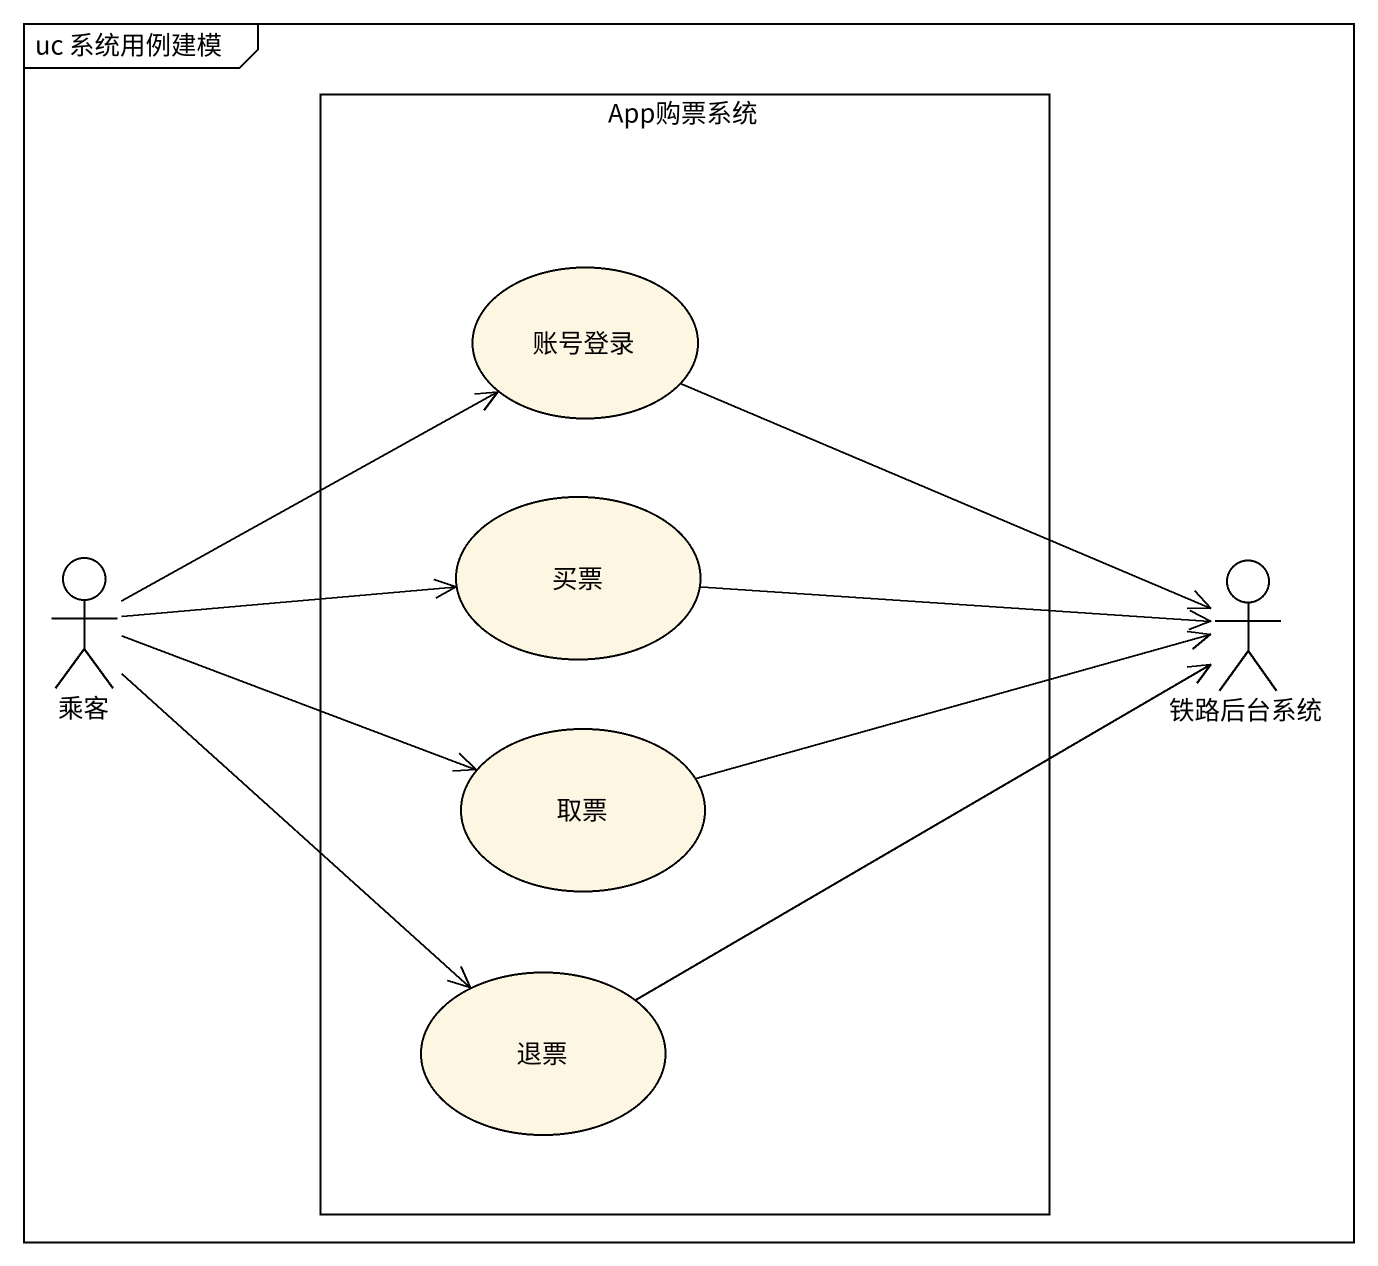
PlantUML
@startuml
mainframe uc 系统用例建模
rectangle App购票系统 {
  usecase 账号登录
  usecase 买票
  usecase 取票
  usecase 退票
}
actor 乘客
actor 铁路后台系统
账号登录 -right-> 铁路后台系统
乘客 -up-> 账号登录
乘客 -right-> 买票
乘客 -right-> 取票
乘客 --> 退票
买票 -right-> 铁路后台系统
取票 -right-> 铁路后台系统
退票 -right-> 铁路后台系统
@enduml
